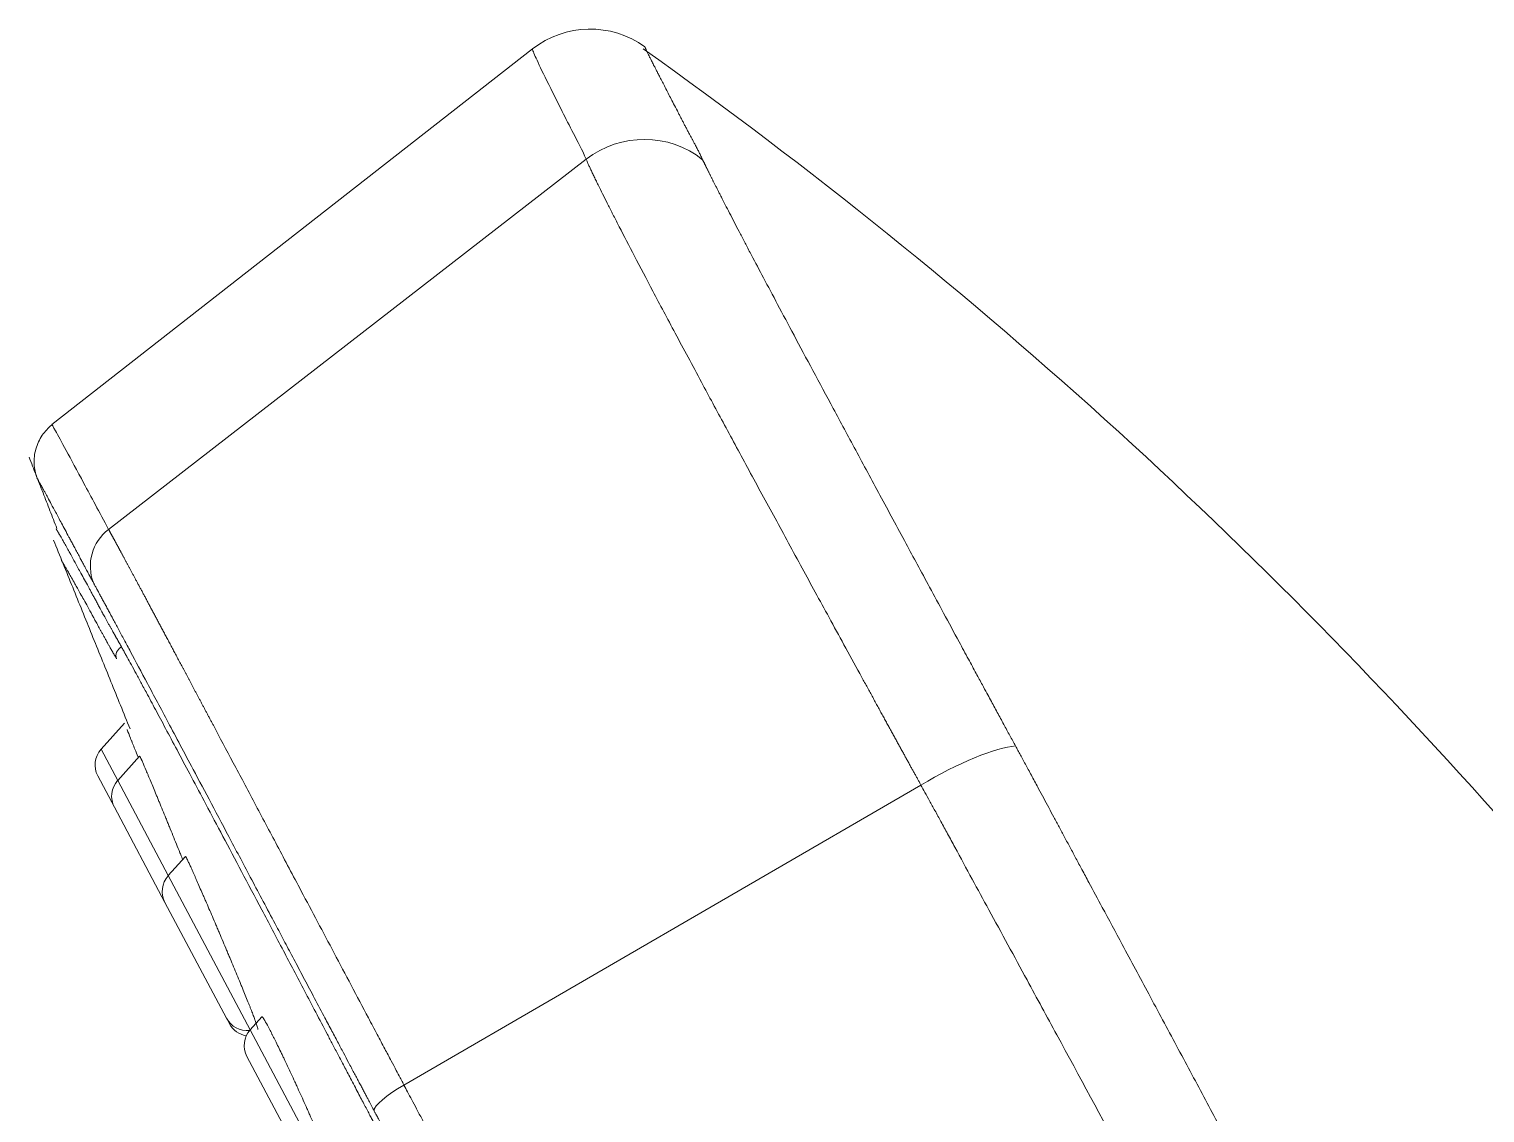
# Model space of a CAD drawing. Header units: millimetres. Extents: x 2433 to 4809, y -10272 to -6912.
# Drawn here: x 4251.05 to 4282.1, y -8378.76 to -8355.64 of the extents above; entities that cross this region are included whole.
import ezdxf

# ---------------------------------------------------------------- set-up
doc = ezdxf.new("R2010")
doc.units = ezdxf.units.MM

msp = doc.modelspace()

# ---------------------------------------------------------------- linework, layer by layer
at = {"linetype": 'Continuous', "lineweight": 18, "extrusion": (-1, -2.22045e-16, 0)}
for p, q in [((4251.531, -8364.073), (4261.782, -8356.064)), ((4252.58, -8371.005), (4253.081, -8370.449)), ((4252.935, -8371.673), (4253.404, -8371.151)), ((4252.865, -8372.242), (4252.51, -8371.575)), ((4253.943, -8374.271), (4252.865, -8372.242)), ((4254.013, -8373.701), (4254.381, -8373.293)), ((4255.258, -8376.743), (4253.943, -8374.271)), ((4255.32, -8376.859), (4255.258, -8376.743)), ((4256.01, -8376.714), (4255.762, -8376.989)), ((4257.006, -8380.031), (4255.692, -8377.559))]:
    msp.add_line(p, q, dxfattribs=at)
at = {"linetype": 'Continuous', "lineweight": 13, "extrusion": (-1, -2.22045e-16, 0)}
for p, q in [((4252.741, -8366.313), (4262.928, -8358.417)), ((4252.58, -8371.005), (4252.935, -8371.673)), ((4252.935, -8371.673), (4254.013, -8373.701)), ((4259.042, -8378.168), (4270.071, -8371.77)), ((4254.013, -8373.701), (4255.762, -8376.989)), ((4255.762, -8376.989), (4257.517, -8380.291))]:
    msp.add_line(p, q, dxfattribs=at)
at = {"linetype": 'Continuous', "lineweight": 18}
msp.add_arc((4263.014, -8357.64), 2, 54.2326, 128, dxfattribs=at)
at = {"linetype": 'Continuous', "lineweight": 13}
for centre, major_axis, ratio, start_param, end_param in [((4264.139, -8359.954), (1.842, 0.778), 0.976826, 0.485615, 1.832482), ((4253.347, -8367.082), (0.876, 0.483), 0.977828, 1.730448, 3.017588), ((4253.098, -8369.003), (0.172, 0.102), 0.978666, 1.505101, 2.990711), ((4270.571, -8371.972), (1.749, 0.97), 0.212925, 0.415522, 1.741535), ((4259.293, -8378.269), (0.884, 0.467), 0.209456, 1.745925, 3.030665)]:
    msp.add_ellipse(centre, major_axis=major_axis, ratio=ratio, start_param=start_param, end_param=end_param, dxfattribs=at)
at = {"linetype": 'Continuous', "lineweight": 18}
for centre, major_axis, start_param, end_param in [((4251.921, -8366.908), (-0.176, -0.094), 5.873381, 6.157569), ((4252.951, -8371.34), (0.441, 0.235), 1.919862, 3.141593), ((4253.306, -8372.007), (0.441, 0.235), 1.919862, 3.141593), ((4254.385, -8374.036), (0.441, 0.235), 1.919862, 3.141593), ((4255.699, -8376.508), (-0.441, -0.235), 0, 1.178817), ((4255.761, -8376.625), (-0.441, -0.235), 0, 0.914084), ((4256.133, -8377.324), (0.441, 0.235), 1.919862, 3.141593)]:
    msp.add_ellipse(centre, major_axis=major_axis, ratio=0.999988, start_param=start_param, end_param=end_param, dxfattribs=at)
for points, knots in [([(4262.928, -8358.417), (4262.843, -8358.214), (4262.746, -8358.036), (4262.572, -8357.7), (4262.493, -8357.542), (4262.272, -8357.106), (4262.15, -8356.863), (4261.958, -8356.471), (4261.887, -8356.322), (4261.82, -8356.171), (4261.804, -8356.132), (4261.785, -8356.079), (4261.782, -8356.064), (4261.782, -8356.064)], [0, 0, 0, 0, 0.124974, 0.124974, 0.249948, 0.249948, 0.499896, 0.499896, 0.749845, 0.749845, 0.874819, 0.874819, 1, 1, 1, 1]), ([(4342.684, -8551.682), (4342.592, -8550.139), (4342.292, -8545.573), (4341.725, -8538.884), (4341.062, -8532.074), (4340.481, -8526.737), (4339.882, -8521.654), (4339.183, -8516.17), (4338.311, -8509.843), (4337.078, -8501.674), (4335.228, -8491.3), (4332.513, -8479.027), (4329.173, -8466.465), (4324.876, -8452.667), (4319.676, -8438.444), (4313.639, -8424.314), (4308.843, -8414.388), (4305.445, -8407.84), (4303.022, -8403.33), (4299.848, -8397.663), (4295.557, -8390.432), (4290.161, -8381.893), (4283.051, -8372.869), (4274.369, -8363.957), (4267.704, -8358.592), (4264.147, -8356.061)], [0, 0, 0, 0, 0.021404, 0.063354, 0.09294, 0.116141, 0.137692, 0.163801, 0.192684, 0.226123, 0.278193, 0.338556, 0.40011, 0.458112, 0.538598, 0.609671, 0.67079, 0.691177, 0.711824, 0.741678, 0.781095, 0.828257, 0.88141, 0.939887, 1, 1, 1, 1]), ([(4251.536, -8364.082), (4251.453, -8364.148), (4251.31, -8364.3), (4251.172, -8364.594), (4251.136, -8364.917), (4251.179, -8365.121), (4251.216, -8365.221)], [0, 0, 0, 0, 0.243626, 0.500001, 0.756375, 1, 1, 1, 1]), ([(4251.621, -8366.303), (4251.621, -8366.303), (4251.621, -8366.303), (4251.621, -8366.303), (4251.622, -8366.304), (4251.623, -8366.305), (4251.623, -8366.306), (4251.624, -8366.307), (4251.625, -8366.309), (4251.627, -8366.311), (4251.629, -8366.315), (4251.632, -8366.319), (4251.635, -8366.324), (4251.638, -8366.329), (4251.643, -8366.337), (4251.649, -8366.348), (4251.658, -8366.362), (4251.667, -8366.377), (4251.678, -8366.396), (4251.689, -8366.415), (4251.705, -8366.443), (4251.728, -8366.483), (4251.76, -8366.539), (4251.793, -8366.599), (4251.826, -8366.659), (4251.857, -8366.714), (4251.893, -8366.778), (4251.947, -8366.877), (4252.03, -8367.027), (4252.153, -8367.253), (4252.264, -8367.455), (4252.345, -8367.603), (4252.382, -8367.672), (4252.421, -8367.744), (4252.463, -8367.82), (4252.506, -8367.901), (4252.54, -8367.962), (4252.563, -8368.005), (4252.576, -8368.029), (4252.592, -8368.059), (4252.611, -8368.094), (4252.633, -8368.135), (4252.659, -8368.182), (4252.682, -8368.226), (4252.703, -8368.263), (4252.719, -8368.292), (4252.734, -8368.32), (4252.75, -8368.348), (4252.765, -8368.375), (4252.779, -8368.401), (4252.794, -8368.426), (4252.808, -8368.451), (4252.821, -8368.475), (4252.83, -8368.491), (4252.835, -8368.499)], [0, 0, 0, 0, 0.007736, 0.015437, 0.023238, 0.031267, 0.038734, 0.046396, 0.054313, 0.062535, 0.073511, 0.085198, 0.097662, 0.110945, 0.125071, 0.144007, 0.164841, 0.1876, 0.206876, 0.227712, 0.250115, 0.286991, 0.328642, 0.375075, 0.403274, 0.433491, 0.465731, 0.49999, 0.572957, 0.656291, 0.749978, 0.769412, 0.789404, 0.809957, 0.831069, 0.852741, 0.874976, 0.879733, 0.885874, 0.893402, 0.902322, 0.912639, 0.924356, 0.937479, 0.944641, 0.951603, 0.958362, 0.96492, 0.971275, 0.977427, 0.983376, 0.989121, 0.994662, 1, 1, 1, 1]), ([(4252.835, -8368.499), (4252.837, -8368.502), (4252.841, -8368.51), (4252.848, -8368.522), (4252.855, -8368.534), (4252.862, -8368.546), (4252.869, -8368.558), (4252.876, -8368.571), (4252.884, -8368.584), (4252.891, -8368.597), (4252.899, -8368.61), (4252.906, -8368.624), (4252.914, -8368.638), (4252.922, -8368.652), (4252.93, -8368.666), (4252.938, -8368.681), (4252.946, -8368.695), (4252.955, -8368.71), (4252.963, -8368.726), (4252.972, -8368.741), (4252.981, -8368.757), (4252.99, -8368.773), (4252.999, -8368.789), (4253.008, -8368.805), (4253.017, -8368.822), (4253.026, -8368.839), (4253.036, -8368.856), (4253.045, -8368.873), (4253.055, -8368.891), (4253.065, -8368.908), (4253.075, -8368.926), (4253.085, -8368.945), (4253.095, -8368.963), (4253.105, -8368.982), (4253.116, -8369.001), (4253.126, -8369.02), (4253.162, -8369.085), (4253.227, -8369.204), (4253.329, -8369.392), (4253.444, -8369.605), (4253.588, -8369.872), (4253.767, -8370.205), (4253.986, -8370.616), (4254.234, -8371.08), (4254.51, -8371.6), (4254.825, -8372.192), (4255.18, -8372.862), (4255.577, -8373.613), (4256.008, -8374.428), (4256.384, -8375.141), (4256.692, -8375.725), (4256.922, -8376.162), (4257.161, -8376.617), (4257.362, -8376.998), (4257.521, -8377.302), (4257.64, -8377.528), (4257.768, -8377.771), (4257.884, -8377.992), (4257.984, -8378.182), (4258.062, -8378.331), (4258.134, -8378.469), (4258.201, -8378.595), (4258.261, -8378.709), (4258.314, -8378.811), (4258.362, -8378.902), (4258.392, -8378.958), (4258.405, -8378.985)], [0, 0, 0, 0, 0.003523, 0.007049, 0.010578, 0.01411, 0.017644, 0.021182, 0.024722, 0.028266, 0.031812, 0.035361, 0.038912, 0.042467, 0.046024, 0.049585, 0.053148, 0.056714, 0.060283, 0.063854, 0.067429, 0.071006, 0.074586, 0.078169, 0.081755, 0.085343, 0.088935, 0.092529, 0.096126, 0.099726, 0.103328, 0.106934, 0.110542, 0.114153, 0.117767, 0.121383, 0.125002, 0.153922, 0.184318, 0.216194, 0.24955, 0.295612, 0.343612, 0.393557, 0.445458, 0.499324, 0.559236, 0.620837, 0.684154, 0.749218, 0.779294, 0.810132, 0.841736, 0.874108, 0.888254, 0.903457, 0.919717, 0.937033, 0.947649, 0.957481, 0.966527, 0.97479, 0.982268, 0.988963, 0.994873, 1, 1, 1, 1]), ([(4253.134, -8370.583), (4253.135, -8370.586), (4253.136, -8370.589), (4253.157, -8370.64), (4253.18, -8370.698), (4253.215, -8370.785), (4253.222, -8370.803), (4253.237, -8370.84), (4253.244, -8370.859), (4253.268, -8370.919), (4253.285, -8370.961), (4253.324, -8371.057), (4253.346, -8371.112), (4253.369, -8371.17)], [0, 0, 0, 0, 0.024811, 0.024811, 0.400715, 0.400715, 0.494691, 0.494691, 0.588667, 0.588667, 0.776619, 0.776619, 1, 1, 1, 1]), ([(4253.404, -8371.151), (4253.405, -8371.149), (4253.411, -8371.16), (4253.427, -8371.194), (4253.434, -8371.208), (4253.443, -8371.23), (4253.445, -8371.234), (4253.45, -8371.244), (4253.452, -8371.249), (4253.459, -8371.264), (4253.463, -8371.275), (4253.489, -8371.333), (4253.513, -8371.39), (4253.549, -8371.475), (4253.556, -8371.493), (4253.572, -8371.529), (4253.58, -8371.548), (4253.605, -8371.607), (4253.622, -8371.649), (4253.676, -8371.779), (4253.716, -8371.874), (4253.769, -8372.003), (4253.78, -8372.029), (4253.802, -8372.082), (4253.813, -8372.109), (4253.847, -8372.191), (4253.892, -8372.302), (4253.94, -8372.418), (4253.976, -8372.507), (4253.989, -8372.537), (4254.007, -8372.582), (4254.013, -8372.597), (4254.026, -8372.628), (4254.032, -8372.643), (4254.088, -8372.78), (4254.138, -8372.903), (4254.213, -8373.088), (4254.239, -8373.15), (4254.276, -8373.243), (4254.289, -8373.274), (4254.309, -8373.324), (4254.317, -8373.342), (4254.324, -8373.361)], [0, 0, 0, 0, 0.112334, 0.112334, 0.168501, 0.168501, 0.182543, 0.182543, 0.196585, 0.196585, 0.224669, 0.224669, 0.337003, 0.337003, 0.365086, 0.365086, 0.39317, 0.39317, 0.449337, 0.449337, 0.561671, 0.561671, 0.589755, 0.589755, 0.617839, 0.617839, 0.674006, 0.730173, 0.730173, 0.758256, 0.758256, 0.772298, 0.772298, 0.78634, 0.78634, 0.898674, 0.898674, 0.954841, 0.954841, 0.982925, 0.982925, 1, 1, 1, 1]), ([(4254.381, -8373.293), (4254.383, -8373.29), (4254.389, -8373.3), (4254.412, -8373.342), (4254.428, -8373.375), (4254.459, -8373.442), (4254.471, -8373.467), (4254.496, -8373.522), (4254.524, -8373.583), (4254.555, -8373.653), (4254.58, -8373.71), (4254.589, -8373.73), (4254.607, -8373.77), (4254.616, -8373.791), (4254.662, -8373.896), (4254.702, -8373.989), (4254.756, -8374.113), (4254.767, -8374.139), (4254.79, -8374.19), (4254.801, -8374.217), (4254.836, -8374.297), (4254.859, -8374.351), (4254.931, -8374.517), (4254.98, -8374.632), (4255.043, -8374.781), (4255.056, -8374.811), (4255.081, -8374.871), (4255.094, -8374.901), (4255.132, -8374.991), (4255.183, -8375.111), (4255.234, -8375.231), (4255.272, -8375.322), (4255.285, -8375.352), (4255.31, -8375.412), (4255.323, -8375.442), (4255.385, -8375.591), (4255.433, -8375.707), (4255.503, -8375.875), (4255.526, -8375.93), (4255.553, -8375.998), (4255.559, -8376.011), (4255.57, -8376.038), (4255.586, -8376.077), (4255.602, -8376.116), (4255.654, -8376.243), (4255.692, -8376.337), (4255.735, -8376.445), (4255.743, -8376.467), (4255.76, -8376.508), (4255.768, -8376.528), (4255.791, -8376.587), (4255.819, -8376.66), (4255.843, -8376.723), (4255.865, -8376.782), (4255.875, -8376.808), (4255.901, -8376.881), (4255.913, -8376.917), (4255.924, -8376.954), (4255.926, -8376.964), (4255.928, -8376.973), (4255.928, -8376.976), (4255.928, -8376.98), (4255.927, -8376.981), (4255.927, -8376.981)], [0, 0, 0, 0, 0.0625, 0.0625, 0.125, 0.125, 0.15625, 0.15625, 0.1875, 0.21875, 0.21875, 0.234375, 0.234375, 0.25, 0.25, 0.3125, 0.3125, 0.328125, 0.328125, 0.34375, 0.34375, 0.375, 0.375, 0.4375, 0.4375, 0.453125, 0.453125, 0.46875, 0.46875, 0.5, 0.53125, 0.53125, 0.546875, 0.546875, 0.5625, 0.5625, 0.625, 0.625, 0.65625, 0.65625, 0.664063, 0.664063, 0.671875, 0.6875, 0.6875, 0.75, 0.75, 0.765625, 0.765625, 0.78125, 0.78125, 0.8125, 0.84375, 0.84375, 0.875, 0.875, 0.9375, 0.9375, 0.96875, 0.96875, 0.984375, 0.984375, 1, 1, 1, 1]), ([(4256.01, -8376.713), (4256.013, -8376.709), (4256.022, -8376.716), (4256.042, -8376.744), (4256.05, -8376.756), (4256.064, -8376.778), (4256.069, -8376.786), (4256.08, -8376.804), (4256.085, -8376.814), (4256.115, -8376.866), (4256.143, -8376.918), (4256.191, -8377.011), (4256.209, -8377.044), (4256.236, -8377.098), (4256.245, -8377.117), (4256.265, -8377.156), (4256.275, -8377.175), (4256.325, -8377.276), (4256.368, -8377.365), (4256.426, -8377.484), (4256.438, -8377.509), (4256.461, -8377.559), (4256.474, -8377.584), (4256.51, -8377.661), (4256.535, -8377.714), (4256.611, -8377.874), (4256.662, -8377.986), (4256.722, -8378.116), (4256.729, -8378.13), (4256.742, -8378.159), (4256.762, -8378.203), (4256.782, -8378.247), (4256.822, -8378.334), (4256.875, -8378.451), (4256.928, -8378.568), (4256.967, -8378.656), (4256.98, -8378.686), (4257.006, -8378.744), (4257.019, -8378.774), (4257.083, -8378.919), (4257.132, -8379.032), (4257.191, -8379.168), (4257.203, -8379.195), (4257.226, -8379.249), (4257.237, -8379.276), (4257.271, -8379.355), (4257.292, -8379.406), (4257.354, -8379.555), (4257.392, -8379.647), (4257.43, -8379.742), (4257.434, -8379.753), (4257.442, -8379.774), (4257.446, -8379.784), (4257.458, -8379.814), (4257.466, -8379.834), (4257.488, -8379.891), (4257.516, -8379.963), (4257.538, -8380.025), (4257.553, -8380.068), (4257.558, -8380.082), (4257.567, -8380.108), (4257.571, -8380.12), (4257.59, -8380.179), (4257.601, -8380.215), (4257.608, -8380.252), (4257.609, -8380.261), (4257.609, -8380.271), (4257.608, -8380.274), (4257.607, -8380.277), (4257.606, -8380.278), (4257.604, -8380.279)], [0, 0, 0, 0, 0.0625, 0.0625, 0.09375, 0.09375, 0.109375, 0.109375, 0.125, 0.125, 0.1875, 0.1875, 0.21875, 0.21875, 0.234375, 0.234375, 0.25, 0.25, 0.3125, 0.3125, 0.328125, 0.328125, 0.34375, 0.34375, 0.375, 0.375, 0.4375, 0.4375, 0.445312, 0.445312, 0.453125, 0.46875, 0.46875, 0.5, 0.53125, 0.53125, 0.546875, 0.546875, 0.5625, 0.5625, 0.625, 0.625, 0.640625, 0.640625, 0.65625, 0.65625, 0.6875, 0.6875, 0.75, 0.75, 0.757812, 0.757812, 0.765625, 0.765625, 0.78125, 0.78125, 0.8125, 0.84375, 0.84375, 0.859375, 0.859375, 0.875, 0.875, 0.9375, 0.9375, 0.96875, 0.96875, 0.984375, 0.984375, 1, 1, 1, 1])]:
    msp.add_open_spline(points, degree=3, knots=knots, dxfattribs=at)
at = {"linetype": 'Continuous', "lineweight": 13}
for points, knots in [([(4264.183, -8356.017), (4264.183, -8356.017), (4264.183, -8356.017), (4264.182, -8356.018), (4264.183, -8356.018), (4264.183, -8356.019), (4264.183, -8356.019), (4264.183, -8356.02), (4264.184, -8356.022), (4264.184, -8356.023), (4264.185, -8356.025), (4264.185, -8356.027), (4264.187, -8356.03), (4264.189, -8356.035), (4264.191, -8356.043), (4264.195, -8356.052), (4264.2, -8356.062), (4264.206, -8356.076), (4264.214, -8356.094), (4264.223, -8356.113), (4264.234, -8356.135), (4264.245, -8356.158), (4264.261, -8356.191), (4264.284, -8356.237), (4264.316, -8356.301), (4264.349, -8356.368), (4264.383, -8356.434), (4264.415, -8356.496), (4264.45, -8356.566), (4264.492, -8356.648), (4264.541, -8356.743), (4264.598, -8356.854), (4264.66, -8356.974), (4264.726, -8357.101), (4264.796, -8357.236), (4264.858, -8357.355), (4264.908, -8357.451), (4264.942, -8357.518), (4264.977, -8357.586), (4265.012, -8357.654), (4265.048, -8357.722), (4265.084, -8357.79), (4265.115, -8357.849), (4265.142, -8357.901), (4265.167, -8357.947), (4265.195, -8358), (4265.227, -8358.059), (4265.257, -8358.116), (4265.283, -8358.166), (4265.304, -8358.204), (4265.322, -8358.239), (4265.339, -8358.274), (4265.358, -8358.31), (4265.377, -8358.349), (4265.396, -8358.388), (4265.408, -8358.413), (4265.414, -8358.426)], [0, 0, 0, 0, 0.005154, 0.010259, 0.01537, 0.02054, 0.025821, 0.03126, 0.037133, 0.043165, 0.049388, 0.055831, 0.062519, 0.077411, 0.093778, 0.108713, 0.125036, 0.14378, 0.164609, 0.18754, 0.206701, 0.22753, 0.250031, 0.286715, 0.32838, 0.375026, 0.403154, 0.433363, 0.465655, 0.500027, 0.538791, 0.580457, 0.625019, 0.66414, 0.705807, 0.750018, 0.768609, 0.786962, 0.805071, 0.822933, 0.840543, 0.857897, 0.874993, 0.884766, 0.895899, 0.908393, 0.922252, 0.937479, 0.946807, 0.955126, 0.962436, 0.968733, 0.977002, 0.98497, 0.992636, 1, 1, 1, 1]), ([(4270.071, -8371.77), (4270.06, -8371.75), (4270.037, -8371.709), (4270.004, -8371.648), (4269.969, -8371.585), (4269.933, -8371.52), (4269.896, -8371.452), (4269.858, -8371.383), (4269.819, -8371.312), (4269.778, -8371.239), (4269.737, -8371.164), (4269.695, -8371.088), (4269.652, -8371.009), (4269.607, -8370.928), (4269.562, -8370.846), (4269.516, -8370.761), (4269.469, -8370.675), (4269.42, -8370.587), (4269.371, -8370.497), (4269.321, -8370.406), (4269.27, -8370.312), (4269.217, -8370.217), (4269.164, -8370.12), (4269.11, -8370.021), (4269.055, -8369.92), (4268.999, -8369.818), (4268.942, -8369.714), (4268.884, -8369.608), (4268.825, -8369.5), (4268.672, -8369.221), (4268.433, -8368.782), (4268.115, -8368.202), (4267.819, -8367.658), (4267.43, -8366.945), (4266.953, -8366.068), (4266.399, -8365.047), (4265.875, -8364.078), (4265.344, -8363.091), (4264.829, -8362.13), (4264.353, -8361.235), (4263.957, -8360.482), (4263.69, -8359.967), (4263.514, -8359.624), (4263.404, -8359.406), (4263.302, -8359.203), (4263.231, -8359.059), (4263.185, -8358.964), (4263.159, -8358.912), (4263.135, -8358.862), (4263.112, -8358.815), (4263.09, -8358.769), (4263.07, -8358.726), (4263.05, -8358.684), (4263.032, -8358.645), (4263.014, -8358.607), (4262.997, -8358.571), (4262.982, -8358.537), (4262.967, -8358.504), (4262.954, -8358.474), (4262.941, -8358.444), (4262.932, -8358.426), (4262.928, -8358.417)], [0, 0, 0, 0, 0.003068, 0.00624, 0.009516, 0.012894, 0.016377, 0.019962, 0.023651, 0.027444, 0.031339, 0.035339, 0.039441, 0.043647, 0.047957, 0.05237, 0.056886, 0.061506, 0.066229, 0.071055, 0.075985, 0.081018, 0.086155, 0.091395, 0.096738, 0.102185, 0.107735, 0.113388, 0.119145, 0.125005, 0.158433, 0.19033, 0.220699, 0.249539, 0.311926, 0.374349, 0.436811, 0.499312, 0.577037, 0.650519, 0.719758, 0.784758, 0.811784, 0.838677, 0.865437, 0.892062, 0.900283, 0.908358, 0.916286, 0.924068, 0.931703, 0.939192, 0.946534, 0.95373, 0.96078, 0.967683, 0.974439, 0.981049, 0.987512, 0.993829, 1, 1, 1, 1]), ([(4265.414, -8358.426), (4265.416, -8358.431), (4265.421, -8358.44), (4265.428, -8358.455), (4265.435, -8358.471), (4265.443, -8358.487), (4265.451, -8358.503), (4265.459, -8358.52), (4265.467, -8358.537), (4265.476, -8358.555), (4265.485, -8358.573), (4265.494, -8358.592), (4265.503, -8358.611), (4265.513, -8358.631), (4265.523, -8358.652), (4265.534, -8358.673), (4265.544, -8358.694), (4265.555, -8358.716), (4265.567, -8358.739), (4265.578, -8358.762), (4265.59, -8358.786), (4265.602, -8358.811), (4265.615, -8358.836), (4265.628, -8358.861), (4265.641, -8358.888), (4265.655, -8358.915), (4265.669, -8358.943), (4265.684, -8358.971), (4265.698, -8359), (4265.714, -8359.03), (4265.729, -8359.061), (4265.745, -8359.092), (4265.761, -8359.124), (4265.778, -8359.157), (4265.795, -8359.191), (4265.813, -8359.225), (4265.853, -8359.303), (4265.917, -8359.43), (4266.011, -8359.612), (4266.112, -8359.806), (4266.219, -8360.012), (4266.334, -8360.231), (4266.494, -8360.536), (4266.715, -8360.955), (4267.017, -8361.522), (4267.367, -8362.178), (4267.762, -8362.919), (4268.201, -8363.737), (4268.679, -8364.625), (4269.197, -8365.587), (4269.64, -8366.409), (4269.998, -8367.071), (4270.264, -8367.564), (4270.563, -8368.117), (4270.84, -8368.63), (4271.073, -8369.061), (4271.238, -8369.367), (4271.369, -8369.609), (4271.471, -8369.796), (4271.553, -8369.948), (4271.627, -8370.085), (4271.699, -8370.218), (4271.769, -8370.347), (4271.837, -8370.472), (4271.902, -8370.593), (4271.966, -8370.71), (4272.028, -8370.823), (4272.068, -8370.897), (4272.088, -8370.933)], [0, 0, 0, 0, 0.003272, 0.006593, 0.009963, 0.013383, 0.016851, 0.020369, 0.023936, 0.027552, 0.031218, 0.034932, 0.038696, 0.042509, 0.046371, 0.050282, 0.054243, 0.058253, 0.062312, 0.06642, 0.070577, 0.074784, 0.079039, 0.083344, 0.087699, 0.092102, 0.096555, 0.101056, 0.105608, 0.110208, 0.114857, 0.119556, 0.124304, 0.129101, 0.133947, 0.138842, 0.143787, 0.166938, 0.190329, 0.213957, 0.237823, 0.261924, 0.286259, 0.334266, 0.386018, 0.441496, 0.500683, 0.560583, 0.62218, 0.685473, 0.750459, 0.777044, 0.806669, 0.839324, 0.875001, 0.896105, 0.913517, 0.927244, 0.93729, 0.94519, 0.952856, 0.960289, 0.967489, 0.974456, 0.981191, 0.987693, 0.993962, 1, 1, 1, 1]), ([(4251.531, -8364.073), (4251.531, -8364.073), (4251.558, -8364.119), (4251.661, -8364.306), (4251.737, -8364.446), (4251.939, -8364.82), (4252.065, -8365.054), (4252.291, -8365.474), (4252.372, -8365.626), (4252.547, -8365.953), (4252.639, -8366.128), (4252.741, -8366.313)], [0, 0, 0, 0, 0.25, 0.25, 0.5, 0.5, 0.75, 0.75, 0.875, 0.875, 1, 1, 1, 1]), ([(4252.419, -8367.455), (4252.414, -8367.445), (4252.402, -8367.423), (4252.384, -8367.39), (4252.364, -8367.354), (4252.343, -8367.315), (4252.32, -8367.273), (4252.297, -8367.228), (4252.276, -8367.189), (4252.257, -8367.154), (4252.241, -8367.123), (4252.223, -8367.089), (4252.203, -8367.053), (4252.182, -8367.015), (4252.161, -8366.974), (4252.127, -8366.911), (4252.084, -8366.83), (4252.032, -8366.734), (4251.984, -8366.643), (4251.938, -8366.558), (4251.852, -8366.397), (4251.738, -8366.186), (4251.615, -8365.956), (4251.519, -8365.777), (4251.444, -8365.639), (4251.392, -8365.541), (4251.355, -8365.474), (4251.329, -8365.426), (4251.308, -8365.387), (4251.288, -8365.351), (4251.271, -8365.319), (4251.256, -8365.293), (4251.246, -8365.274), (4251.238, -8365.259), (4251.231, -8365.247), (4251.226, -8365.239), (4251.222, -8365.232), (4251.22, -8365.227), (4251.218, -8365.224), (4251.216, -8365.22), (4251.214, -8365.218), (4251.213, -8365.216), (4251.212, -8365.214), (4251.211, -8365.213), (4251.211, -8365.213), (4251.211, -8365.212), (4251.211, -8365.212), (4251.21, -8365.212), (4251.21, -8365.212), (4251.21, -8365.212), (4251.21, -8365.212)], [0, 0, 0, 0, 0.006952, 0.01448, 0.022582, 0.031258, 0.041685, 0.052102, 0.062508, 0.069339, 0.07687, 0.0851, 0.094028, 0.103653, 0.113975, 0.124991, 0.151378, 0.177067, 0.202056, 0.226345, 0.249933, 0.344071, 0.427402, 0.49992, 0.566737, 0.624911, 0.660638, 0.693384, 0.723145, 0.749926, 0.783269, 0.812441, 0.835781, 0.85662, 0.874959, 0.891533, 0.906219, 0.91771, 0.928127, 0.937479, 0.949279, 0.959677, 0.968739, 0.974293, 0.979481, 0.98437, 0.98845, 0.992348, 0.996163, 1, 1, 1, 1]), ([(4252.741, -8366.313), (4252.744, -8366.317), (4252.748, -8366.326), (4252.755, -8366.338), (4252.762, -8366.352), (4252.77, -8366.365), (4252.777, -8366.378), (4252.785, -8366.392), (4252.792, -8366.407), (4252.8, -8366.421), (4252.808, -8366.436), (4252.817, -8366.451), (4252.825, -8366.466), (4252.834, -8366.482), (4252.842, -8366.498), (4252.851, -8366.514), (4252.86, -8366.531), (4252.87, -8366.548), (4252.879, -8366.565), (4252.888, -8366.583), (4252.898, -8366.601), (4252.908, -8366.619), (4252.918, -8366.638), (4252.928, -8366.657), (4252.939, -8366.676), (4252.949, -8366.696), (4252.96, -8366.716), (4252.971, -8366.736), (4252.982, -8366.757), (4252.994, -8366.778), (4253.005, -8366.799), (4253.017, -8366.821), (4253.029, -8366.843), (4253.041, -8366.865), (4253.053, -8366.888), (4253.066, -8366.911), (4253.078, -8366.935), (4253.091, -8366.959), (4253.104, -8366.983), (4253.118, -8367.008), (4253.131, -8367.033), (4253.145, -8367.058), (4253.159, -8367.084), (4253.173, -8367.11), (4253.187, -8367.137), (4253.201, -8367.164), (4253.216, -8367.191), (4253.231, -8367.219), (4253.246, -8367.247), (4253.262, -8367.276), (4253.277, -8367.305), (4253.293, -8367.334), (4253.309, -8367.364), (4253.325, -8367.394), (4253.341, -8367.425), (4253.358, -8367.456), (4253.375, -8367.488), (4253.392, -8367.52), (4253.409, -8367.552), (4253.427, -8367.585), (4253.445, -8367.618), (4253.463, -8367.652), (4253.481, -8367.686), (4253.499, -8367.721), (4253.518, -8367.756), (4253.537, -8367.791), (4253.556, -8367.827), (4253.576, -8367.863), (4253.595, -8367.9), (4253.615, -8367.937), (4253.635, -8367.975), (4253.656, -8368.013), (4253.676, -8368.052), (4253.697, -8368.091), (4253.718, -8368.131), (4253.74, -8368.171), (4253.761, -8368.211), (4253.783, -8368.252), (4253.805, -8368.294), (4253.828, -8368.336), (4253.85, -8368.378), (4253.873, -8368.421), (4253.896, -8368.465), (4253.92, -8368.508), (4253.943, -8368.553), (4253.967, -8368.598), (4253.992, -8368.643), (4254.016, -8368.689), (4254.041, -8368.735), (4254.066, -8368.782), (4254.091, -8368.83), (4254.116, -8368.878), (4254.142, -8368.926), (4254.168, -8368.975), (4254.194, -8369.024), (4254.221, -8369.074), (4254.248, -8369.125), (4254.275, -8369.176), (4254.302, -8369.227), (4254.33, -8369.279), (4254.358, -8369.332), (4254.386, -8369.385), (4254.415, -8369.438), (4254.443, -8369.492), (4254.472, -8369.547), (4254.502, -8369.602), (4254.531, -8369.658), (4254.561, -8369.714), (4254.591, -8369.771), (4254.622, -8369.828), (4254.653, -8369.886), (4254.684, -8369.944), (4254.715, -8370.003), (4254.747, -8370.063), (4254.778, -8370.123), (4254.811, -8370.183), (4254.843, -8370.244), (4254.876, -8370.306), (4254.909, -8370.368), (4254.942, -8370.431), (4255.101, -8370.729), (4255.396, -8371.286), (4255.852, -8372.144), (4256.337, -8373.059), (4256.789, -8373.913), (4257.198, -8374.683), (4257.553, -8375.354), (4257.915, -8376.038), (4258.223, -8376.619), (4258.463, -8377.074), (4258.625, -8377.379), (4258.761, -8377.635), (4258.869, -8377.841), (4258.951, -8377.996), (4259.006, -8378.099), (4259.033, -8378.151), (4259.042, -8378.168)], [0, 0, 0, 0, 0.003357, 0.006728, 0.010114, 0.013514, 0.016928, 0.020357, 0.023801, 0.027258, 0.03073, 0.034217, 0.037718, 0.041234, 0.044764, 0.048308, 0.051867, 0.05544, 0.059028, 0.06263, 0.066246, 0.069877, 0.073522, 0.077182, 0.080856, 0.084545, 0.088248, 0.091965, 0.095697, 0.099444, 0.103204, 0.106979, 0.110769, 0.114573, 0.118392, 0.122224, 0.126072, 0.129933, 0.13381, 0.1377, 0.141605, 0.145525, 0.149458, 0.153407, 0.157369, 0.161347, 0.165338, 0.169344, 0.173365, 0.177399, 0.181449, 0.185512, 0.18959, 0.193683, 0.19779, 0.201911, 0.206047, 0.210197, 0.214362, 0.218541, 0.222735, 0.226943, 0.231165, 0.235402, 0.239653, 0.243919, 0.248199, 0.252493, 0.256802, 0.261126, 0.265463, 0.269816, 0.274182, 0.278563, 0.282959, 0.287369, 0.291793, 0.296232, 0.300685, 0.305152, 0.309634, 0.314131, 0.318642, 0.323167, 0.327707, 0.332261, 0.336829, 0.341412, 0.34601, 0.350622, 0.355248, 0.359889, 0.364544, 0.369213, 0.373897, 0.378596, 0.383308, 0.388036, 0.392777, 0.397533, 0.402304, 0.407089, 0.411888, 0.416702, 0.42153, 0.426373, 0.43123, 0.436101, 0.440987, 0.445887, 0.450802, 0.455731, 0.460675, 0.465633, 0.470605, 0.475592, 0.480593, 0.485609, 0.490639, 0.495683, 0.500742, 0.562188, 0.624294, 0.68706, 0.750485, 0.791988, 0.833491, 0.874994, 0.916495, 0.937382, 0.955282, 0.970197, 0.982126, 0.99107, 0.997028, 1, 1, 1, 1]), ([(4252.913, -8369.079), (4252.906, -8369.067), (4252.892, -8369.043), (4252.871, -8369.007), (4252.85, -8368.97), (4252.828, -8368.934), (4252.807, -8368.896), (4252.786, -8368.859), (4252.762, -8368.816), (4252.732, -8368.762), (4252.702, -8368.708), (4252.677, -8368.661), (4252.659, -8368.629), (4252.644, -8368.602), (4252.625, -8368.566), (4252.6, -8368.522), (4252.571, -8368.468), (4252.542, -8368.416), (4252.515, -8368.365), (4252.488, -8368.317), (4252.463, -8368.271), (4252.438, -8368.226), (4252.415, -8368.183), (4252.366, -8368.093), (4252.296, -8367.966), (4252.212, -8367.814), (4252.139, -8367.684), (4252.077, -8367.572), (4252.014, -8367.458), (4251.952, -8367.349), (4251.903, -8367.263), (4251.871, -8367.207), (4251.851, -8367.171), (4251.833, -8367.139), (4251.817, -8367.112), (4251.803, -8367.089), (4251.791, -8367.069), (4251.78, -8367.051), (4251.769, -8367.032), (4251.758, -8367.015), (4251.749, -8367.001), (4251.743, -8366.991), (4251.739, -8366.985), (4251.736, -8366.982), (4251.735, -8366.98), (4251.734, -8366.979), (4251.733, -8366.978), (4251.733, -8366.978), (4251.733, -8366.979), (4251.734, -8366.979)], [0, 0, 0, 0, 0.008467, 0.017089, 0.025865, 0.034796, 0.04388, 0.053118, 0.062509, 0.076072, 0.093755, 0.103543, 0.11201, 0.11916, 0.124998, 0.140031, 0.154775, 0.169231, 0.183399, 0.197282, 0.210878, 0.22419, 0.237217, 0.249961, 0.307195, 0.360824, 0.410826, 0.457199, 0.499955, 0.566308, 0.624933, 0.653143, 0.679751, 0.704748, 0.728141, 0.749943, 0.772172, 0.793005, 0.812454, 0.845497, 0.874965, 0.897426, 0.918178, 0.93748, 0.948187, 0.958571, 0.968739, 0.984479, 1, 1, 1, 1]), ([(4258.403, -8378.712), (4258.395, -8378.697), (4258.377, -8378.664), (4258.35, -8378.612), (4258.319, -8378.554), (4258.286, -8378.491), (4258.25, -8378.423), (4258.211, -8378.349), (4258.169, -8378.271), (4258.125, -8378.186), (4258.077, -8378.097), (4258.027, -8378.002), (4257.974, -8377.903), (4257.919, -8377.798), (4257.844, -8377.657), (4257.747, -8377.473), (4257.622, -8377.238), (4257.483, -8376.975), (4257.31, -8376.648), (4257.111, -8376.274), (4256.898, -8375.87), (4256.696, -8375.489), (4256.506, -8375.131), (4256.212, -8374.576), (4255.825, -8373.845), (4255.36, -8372.97), (4254.934, -8372.167), (4254.477, -8371.306), (4254.013, -8370.433), (4253.569, -8369.599), (4253.269, -8369.037), (4253.073, -8368.669), (4252.95, -8368.44), (4252.84, -8368.234), (4252.756, -8368.078), (4252.693, -8367.961), (4252.647, -8367.876), (4252.603, -8367.794), (4252.566, -8367.725), (4252.536, -8367.67), (4252.513, -8367.627), (4252.492, -8367.59), (4252.474, -8367.556), (4252.458, -8367.526), (4252.443, -8367.499), (4252.431, -8367.476), (4252.423, -8367.462), (4252.419, -8367.455)], [0, 0, 0, 0, 0.002843, 0.006017, 0.009521, 0.013355, 0.017519, 0.022013, 0.026838, 0.031992, 0.037477, 0.043292, 0.049437, 0.055913, 0.062719, 0.075528, 0.090178, 0.10667, 0.125003, 0.152217, 0.178281, 0.203191, 0.226948, 0.249553, 0.314968, 0.378395, 0.439844, 0.49932, 0.588253, 0.671541, 0.749196, 0.781735, 0.813399, 0.844188, 0.874102, 0.889442, 0.905044, 0.920906, 0.93703, 0.947197, 0.956706, 0.96556, 0.973758, 0.981301, 0.988189, 0.994422, 1, 1, 1, 1]), ([(4272.088, -8370.933), (4272.105, -8370.965), (4272.141, -8371.03), (4272.195, -8371.13), (4272.253, -8371.237), (4272.314, -8371.35), (4272.378, -8371.468), (4272.467, -8371.635), (4272.607, -8371.896), (4272.761, -8372.184), (4272.907, -8372.455), (4273.019, -8372.665), (4273.135, -8372.881), (4273.255, -8373.105), (4273.379, -8373.336), (4273.512, -8373.584), (4273.699, -8373.931), (4273.985, -8374.464), (4274.411, -8375.257), (4274.939, -8376.242), (4275.52, -8377.325), (4276.103, -8378.413), (4276.676, -8379.483), (4277.239, -8380.534), (4278.083, -8382.113), (4279.218, -8384.236), (4280.65, -8386.918), (4282.093, -8389.622), (4283.315, -8391.913), (4284.318, -8393.794), (4285.106, -8395.272), (4285.911, -8396.782), (4286.733, -8398.325), (4287.572, -8399.899), (4288.427, -8401.504), (4289.314, -8403.17), (4290.234, -8404.895), (4291.184, -8406.679), (4292.024, -8408.255), (4292.818, -8409.745), (4293.369, -8410.781), (4293.782, -8411.557), (4293.971, -8411.913), (4294.113, -8412.178), (4294.206, -8412.353), (4294.272, -8412.477), (4294.346, -8412.616), (4294.464, -8412.837), (4294.597, -8413.086), (4294.722, -8413.319), (4294.816, -8413.495), (4294.899, -8413.651), (4294.95, -8413.748), (4294.974, -8413.793)], [0, 0, 0, 0, 0.002258, 0.004656, 0.007195, 0.009875, 0.012695, 0.015656, 0.021756, 0.031306, 0.036096, 0.041056, 0.046186, 0.051485, 0.056954, 0.062592, 0.069023, 0.081599, 0.100311, 0.125141, 0.151127, 0.176636, 0.201667, 0.226221, 0.250299, 0.312154, 0.374427, 0.437083, 0.500081, 0.533495, 0.567689, 0.602658, 0.638393, 0.674888, 0.712137, 0.750131, 0.791039, 0.832654, 0.874971, 0.901572, 0.93744, 0.947948, 0.956325, 0.962575, 0.966701, 0.968705, 0.971318, 0.976533, 0.984348, 0.988961, 0.993107, 0.996787, 1, 1, 1, 1]), ([(4293.279, -8414.897), (4293.263, -8414.867), (4293.229, -8414.802), (4293.175, -8414.703), (4293.118, -8414.595), (4293.057, -8414.481), (4292.991, -8414.359), (4292.916, -8414.219), (4292.833, -8414.065), (4292.744, -8413.899), (4292.654, -8413.732), (4292.584, -8413.602), (4292.515, -8413.474), (4292.429, -8413.312), (4292.286, -8413.045), (4292.086, -8412.673), (4291.811, -8412.159), (4291.443, -8411.472), (4290.965, -8410.58), (4290.21, -8409.172), (4289.055, -8407.016), (4287.438, -8403.999), (4285.678, -8400.713), (4284.051, -8397.676), (4282.767, -8395.281), (4281.023, -8392.029), (4278.765, -8387.826), (4276.329, -8383.306), (4274.419, -8379.773), (4273.236, -8377.59), (4272.273, -8375.816), (4271.671, -8374.708), (4271.158, -8373.765), (4270.865, -8373.226), (4270.644, -8372.817), (4270.502, -8372.556), (4270.374, -8372.322), (4270.261, -8372.114), (4270.161, -8371.933), (4270.099, -8371.821), (4270.071, -8371.77)], [0, 0, 0, 0, 0.002171, 0.004516, 0.007035, 0.009729, 0.012596, 0.015638, 0.019552, 0.023466, 0.027381, 0.031295, 0.032613, 0.036399, 0.042653, 0.051373, 0.062561, 0.078737, 0.099561, 0.125031, 0.177164, 0.249871, 0.334641, 0.404573, 0.459667, 0.499922, 0.628918, 0.749709, 0.812986, 0.874861, 0.902264, 0.937412, 0.952781, 0.968698, 0.975467, 0.981616, 0.987143, 0.992049, 0.996335, 1, 1, 1, 1]), ([(4259.042, -8378.168), (4259.068, -8378.216), (4259.123, -8378.32), (4259.213, -8378.49), (4259.316, -8378.685), (4259.432, -8378.906), (4259.563, -8379.152), (4259.707, -8379.423), (4259.864, -8379.72), (4260.035, -8380.043), (4260.22, -8380.391), (4260.418, -8380.765), (4260.63, -8381.164), (4260.856, -8381.59), (4261.095, -8382.041), (4261.348, -8382.518), (4261.615, -8383.021), (4261.896, -8383.55), (4262.19, -8384.105), (4262.499, -8384.686), (4262.821, -8385.294), (4263.158, -8385.927), (4263.508, -8386.587), (4263.872, -8387.273), (4264.25, -8387.985), (4264.882, -8389.175), (4265.765, -8390.838), (4266.896, -8392.967), (4268.03, -8395.101), (4269.166, -8397.24), (4270.399, -8399.559), (4271.727, -8402.056), (4273.148, -8404.727), (4274.565, -8407.389), (4275.702, -8409.525), (4276.551, -8411.119), (4277.103, -8412.156), (4277.624, -8413.134), (4278.114, -8414.054), (4278.572, -8414.914), (4278.999, -8415.716), (4279.396, -8416.46), (4279.761, -8417.145), (4280.095, -8417.772), (4280.399, -8418.342), (4280.671, -8418.853), (4280.914, -8419.307), (4281.125, -8419.704), (4281.306, -8420.043), (4281.457, -8420.326), (4281.547, -8420.494), (4281.588, -8420.569)], [0, 0, 0, 0, 0.003449, 0.007503, 0.012164, 0.017431, 0.023303, 0.029782, 0.036867, 0.044558, 0.052855, 0.061758, 0.071267, 0.081382, 0.092103, 0.10343, 0.115364, 0.127903, 0.141048, 0.154799, 0.169157, 0.18412, 0.199689, 0.215865, 0.232646, 0.250034, 0.299927, 0.349883, 0.399902, 0.449985, 0.500131, 0.56279, 0.625351, 0.687814, 0.750179, 0.776013, 0.800484, 0.823593, 0.845339, 0.865722, 0.884743, 0.902401, 0.918696, 0.933629, 0.947198, 0.959405, 0.97025, 0.979731, 0.98785, 0.994607, 1, 1, 1, 1]), ([(4280.779, -8420.795), (4280.776, -8420.79), (4280.768, -8420.775), (4280.753, -8420.747), (4280.731, -8420.707), (4280.703, -8420.654), (4280.668, -8420.588), (4280.627, -8420.51), (4280.579, -8420.42), (4280.524, -8420.317), (4280.462, -8420.201), (4280.394, -8420.073), (4280.319, -8419.933), (4280.237, -8419.78), (4280.149, -8419.614), (4280.054, -8419.436), (4279.952, -8419.245), (4279.844, -8419.042), (4279.729, -8418.826), (4279.607, -8418.597), (4279.478, -8418.356), (4279.343, -8418.102), (4279.201, -8417.836), (4279.052, -8417.556), (4278.897, -8417.265), (4278.735, -8416.96), (4278.565, -8416.643), (4278.39, -8416.312), (4278.207, -8415.97), (4278.017, -8415.614), (4277.821, -8415.245), (4277.618, -8414.864), (4277.408, -8414.47), (4277.191, -8414.063), (4276.968, -8413.643), (4276.737, -8413.21), (4276.5, -8412.765), (4276.256, -8412.306), (4276.005, -8411.834), (4275.747, -8411.35), (4275.482, -8410.853), (4274.812, -8409.595), (4273.797, -8407.687), (4272.495, -8405.241), (4271.368, -8403.123), (4270.417, -8401.334), (4269.509, -8399.626), (4268.493, -8397.716), (4267.222, -8395.324), (4265.678, -8392.419), (4264.432, -8390.072), (4263.576, -8388.461), (4263.205, -8387.761), (4262.847, -8387.088), (4262.504, -8386.441), (4262.174, -8385.821), (4261.859, -8385.226), (4261.557, -8384.658), (4261.27, -8384.117), (4260.996, -8383.601), (4260.737, -8383.112), (4260.491, -8382.649), (4260.259, -8382.211), (4260.041, -8381.8), (4259.836, -8381.415), (4259.645, -8381.055), (4259.468, -8380.722), (4259.305, -8380.414), (4259.156, -8380.132), (4259.02, -8379.875), (4258.897, -8379.645), (4258.788, -8379.44), (4258.693, -8379.26), (4258.612, -8379.106), (4258.544, -8378.978), (4258.489, -8378.876), (4258.449, -8378.799), (4258.421, -8378.747), (4258.407, -8378.721), (4258.403, -8378.712)], [0, 0, 0, 0, 0.000377, 0.001056, 0.002035, 0.003315, 0.004897, 0.006779, 0.008963, 0.011447, 0.014233, 0.01732, 0.020708, 0.024397, 0.028386, 0.032676, 0.037267, 0.042158, 0.04735, 0.052843, 0.058637, 0.064731, 0.071127, 0.077823, 0.084821, 0.09212, 0.099719, 0.10762, 0.115821, 0.124324, 0.133127, 0.142231, 0.151636, 0.161342, 0.171349, 0.181657, 0.192265, 0.203175, 0.214385, 0.225896, 0.237707, 0.24982, 0.315449, 0.373268, 0.423277, 0.465478, 0.499871, 0.544125, 0.600558, 0.669171, 0.749965, 0.767191, 0.783803, 0.799801, 0.815184, 0.829953, 0.844107, 0.857647, 0.870573, 0.882883, 0.894579, 0.90566, 0.916127, 0.925978, 0.935215, 0.943837, 0.951844, 0.959237, 0.966016, 0.97218, 0.97773, 0.982666, 0.986987, 0.990694, 0.993785, 0.996261, 0.998122, 0.999369, 1, 1, 1, 1])]:
    msp.add_open_spline(points, degree=3, knots=knots, dxfattribs=at)
at = {"linetype": 'Continuous', "lineweight": 18}
for points in [[(4251.046, -8364.771), (4251.638, -8366.296)], [(4251.567, -8366.542), (4253.199, -8370.57)]]:
    msp.add_open_spline(points, degree=1, dxfattribs=at)

doc.saveas('drawing.dxf')
